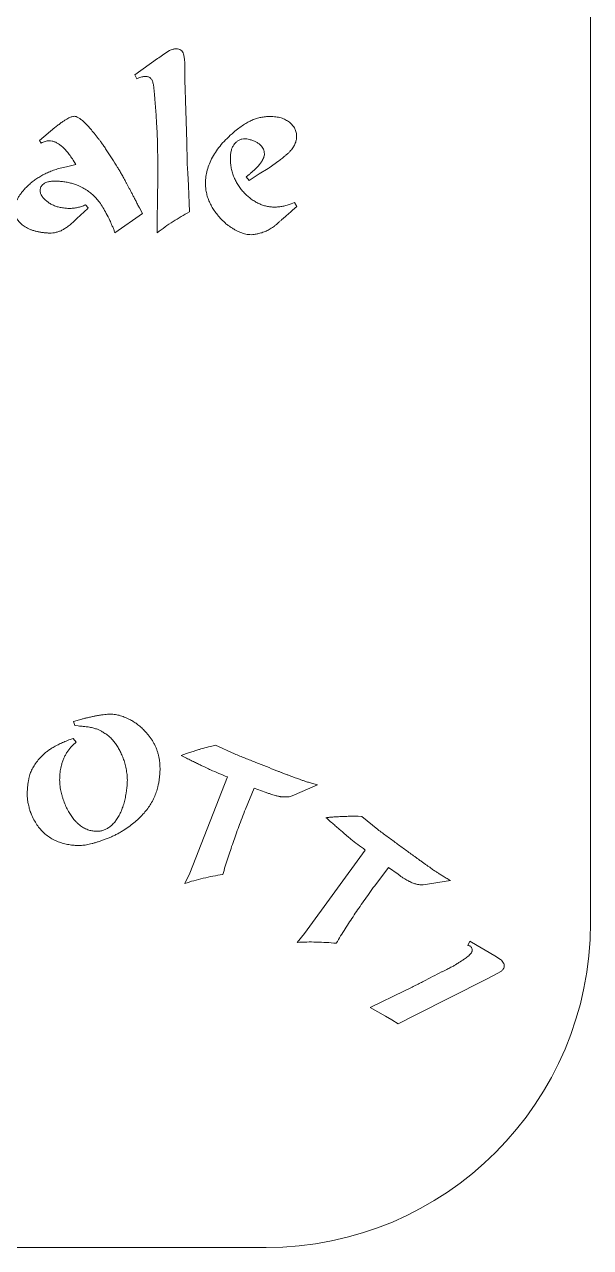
# Model space of a CAD drawing. Header units: millimetres. Extents: x -30 to 30, y -30 to 30.
# Drawn here: x 16.04 to 30, y -30 to 0.12 of the extents above; entities that cross this region are included whole.
import ezdxf

# ---------------------------------------------------------------- set-up
doc = ezdxf.new("R2010")
doc.units = ezdxf.units.MM

msp = doc.modelspace()

# ---------------------------------------------------------------- linework, layer by layer
at = {"color": 7, "linetype": 'Continuous', "lineweight": 15}
for p, q in [((30, -22), (30, 22)), ((19.36, -0.698), (19.508, -0.594)), ((19.508, -0.594), (19.618, -0.523)), ((18.768, -1.12), (19.327, -0.72)), ((19.327, -0.72), (19.36, -0.698)), ((19.996, -0.797), (19.996, -1.071)), ((18.812, -1.214), (18.768, -1.12)), ((18.861, -1.192), (18.812, -1.214)), ((19.996, -1.071), (20.001, -1.345)), ((19.25, -1.602), (19.223, -1.361)), ((16.413, -2.737), (16.797, -2.419)), ((16.458, -2.803), (16.413, -2.737)), ((17.312, -3.329), (17.247, -3.219)), ((20.056, -3.307), (20.073, -3.543)), ((22.315, -3.236), (22.08, -3.406)), ((16.929, -3.417), (17.006, -3.4)), ((17.006, -3.4), (17.115, -3.373)), ((17.115, -3.373), (17.312, -3.329)), ((20.073, -3.543), (20.089, -3.844)), ((21.51, -3.631), (21.581, -3.576)), ((21.828, -3.559), (21.581, -3.724)), ((22.053, -3.422), (21.828, -3.559)), ((22.08, -3.406), (22.053, -3.422)), ((20.089, -3.844), (20.1, -4.075)), ((21.581, -3.724), (21.51, -3.631)), ((20.1, -4.075), (20.105, -4.272)), ((17.608, -4.409), (17.339, -4.661)), ((17.548, -4.322), (17.619, -4.398)), ((17.619, -4.398), (17.608, -4.409)), ((18.88, -4.398), (18.951, -4.535)), ((20.105, -4.272), (20.111, -4.497)), ((22.622, -4.294), (22.699, -4.261)), ((22.759, -4.36), (22.656, -4.453)), ((22.699, -4.261), (22.759, -4.36)), ((18.951, -4.535), (18.271, -5.007)), ((20.989, -4.766), (20.896, -4.672)), ((17.254, -17.042), (17.463, -16.985)), ((17.288, -17.146), (17.254, -17.042)), ((17.366, -17.152), (17.288, -17.146)), ((17.172, -17.488), (17.249, -17.466)), ((17.249, -17.466), (17.32, -17.556)), ((20.581, -17.669), (20.667, -17.649)), ((20.667, -17.649), (20.754, -17.628)), ((20.754, -17.628), (21.219, -17.844)), ((20.12, -20.777), (21.047, -18.409)), ((23.268, -18.608), (22.643, -18.879)), ((21.71, -18.683), (21.494, -19.2)), ((21.98, -18.783), (21.71, -18.683)), ((24.181, -19.377), (24.269, -19.379)), ((24.269, -19.379), (24.358, -19.381)), ((24.358, -19.381), (24.754, -19.707)), ((18.643, -19.619), (18.48, -19.731)), ((22.95, -22.268), (24.446, -20.211)), ((19.995, -21.033), (20.12, -20.777)), ((25.018, -20.641), (24.678, -21.089)), ((25.254, -20.807), (25.018, -20.641)), ((26.544, -20.963), (25.872, -21.068)), ((22.766, -22.485), (22.95, -22.268)), ((26.978, -22.558), (27.026, -22.458)), ((27.026, -22.458), (27.061, -22.478)), ((27.061, -22.478), (27.637, -22.817)), ((27.637, -22.817), (27.776, -22.907)), ((27.422, -23.399), (25.696, -24.268)), ((27.455, -23.382), (27.422, -23.399)), ((27.718, -23.245), (27.455, -23.382)), ((27.788, -23.201), (27.718, -23.245)), ((24.563, -24.086), (25.411, -23.68)), ((24.942, -24.303), (24.563, -24.086)), ((25.098, -24.395), (24.942, -24.303)), ((25.256, -24.49), (25.098, -24.395)), ((25.696, -24.268), (25.256, -24.49)), ((-22, -30), (22, -30))]:
    msp.add_line(p, q, dxfattribs=at)
msp.add_arc((22, -22), 8, 270, 0, dxfattribs=at)
for points, knots in [([(19.618, -0.523), (19.633, -0.516), (19.662, -0.503), (19.706, -0.49), (19.745, -0.48), (19.77, -0.479), (19.782, -0.479)], [0, 0, 0, 0, 0.296703, 0.563259, 0.795792, 1, 1, 1, 1]), ([(19.782, -0.479), (19.805, -0.48), (19.847, -0.482), (19.904, -0.508), (19.947, -0.552), (19.961, -0.59), (19.968, -0.61)], [0, 0, 0, 0, 0.274613, 0.511485, 0.742951, 1, 1, 1, 1]), ([(19.968, -0.61), (19.971, -0.625), (19.978, -0.654), (19.985, -0.699), (19.991, -0.746), (19.994, -0.779), (19.996, -0.797)], [0, 0, 0, 0, 0.2408443, 0.4752132, 0.720892, 1, 1, 1, 1]), ([(19.036, -1.158), (19.024, -1.159), (18.999, -1.16), (18.957, -1.166), (18.911, -1.178), (18.879, -1.187), (18.861, -1.192)], [0, 0, 0, 0, 0.199871, 0.4324, 0.696823, 1, 1, 1, 1]), ([(19.223, -1.361), (19.22, -1.345), (19.214, -1.315), (19.2, -1.273), (19.183, -1.238), (19.161, -1.209), (19.136, -1.186), (19.106, -1.17), (19.072, -1.16), (19.049, -1.159), (19.036, -1.158)], [0, 0, 0, 0, 0.159972, 0.302528, 0.430714, 0.547972, 0.65877, 0.768366, 0.879683, 1, 1, 1, 1]), ([(20.001, -1.345), (20.003, -1.41), (20.008, -1.537), (20.014, -1.722), (20.019, -1.898), (20.025, -2.064), (20.03, -2.221), (20.035, -2.368), (20.038, -2.505), (20.043, -2.632), (20.046, -2.75), (20.048, -2.858), (20.05, -2.957), (20.053, -3.046), (20.055, -3.125), (20.055, -3.194), (20.056, -3.254), (20.056, -3.291), (20.056, -3.307)], [0, 0, 0, 0, 0.099405, 0.193967, 0.283671, 0.368531, 0.448131, 0.522887, 0.592786, 0.657841, 0.71804, 0.77298, 0.823074, 0.868324, 0.90872, 0.944263, 0.974556, 1, 1, 1, 1]), ([(19.332, -3.614), (19.332, -3.558), (19.332, -3.449), (19.332, -3.291), (19.33, -3.143), (19.328, -3.006), (19.326, -2.879), (19.323, -2.764), (19.32, -2.658), (19.316, -2.56), (19.311, -2.464), (19.305, -2.363), (19.299, -2.254), (19.292, -2.138), (19.283, -2.015), (19.272, -1.884), (19.262, -1.746), (19.255, -1.651), (19.25, -1.602)], [0, 0, 0, 0, 0.083854, 0.162198, 0.235821, 0.303932, 0.366539, 0.424038, 0.476421, 0.523704, 0.570219, 0.620292, 0.674318, 0.731905, 0.793472, 0.858631, 0.927322, 1, 1, 1, 1]), ([(16.797, -2.419), (16.824, -2.397), (16.875, -2.355), (16.951, -2.298), (17.02, -2.25), (17.083, -2.211), (17.139, -2.179), (17.19, -2.158), (17.233, -2.143), (17.261, -2.141), (17.274, -2.14)], [0, 0, 0, 0, 0.187552, 0.355708, 0.507523, 0.639329, 0.754183, 0.851364, 0.932985, 1, 1, 1, 1]), ([(17.274, -2.14), (17.289, -2.142), (17.325, -2.147), (17.38, -2.176), (17.442, -2.219), (17.512, -2.281), (17.59, -2.357), (17.675, -2.453), (17.769, -2.564), (17.832, -2.645), (17.866, -2.688)], [0, 0, 0, 0, 0.057931, 0.130473, 0.22284, 0.335075, 0.468859, 0.623976, 0.800709, 1, 1, 1, 1]), ([(21.203, -2.534), (21.243, -2.5), (21.321, -2.436), (21.439, -2.354), (21.55, -2.286), (21.658, -2.233), (21.764, -2.193), (21.873, -2.166), (21.984, -2.149), (22.059, -2.147), (22.096, -2.146)], [0, 0, 0, 0, 0.158359, 0.302214, 0.433149, 0.550877, 0.662853, 0.77434, 0.886139, 1, 1, 1, 1]), ([(22.096, -2.146), (22.121, -2.146), (22.17, -2.147), (22.241, -2.153), (22.307, -2.164), (22.37, -2.18), (22.429, -2.2), (22.483, -2.225), (22.533, -2.254), (22.579, -2.287), (22.62, -2.324), (22.656, -2.363), (22.686, -2.403), (22.711, -2.446), (22.73, -2.492), (22.744, -2.539), (22.753, -2.588), (22.754, -2.622), (22.754, -2.639)], [0, 0, 0, 0, 0.081165, 0.158282, 0.231776, 0.302105, 0.368697, 0.433192, 0.496245, 0.558046, 0.617962, 0.675376, 0.730264, 0.784, 0.837375, 0.890364, 0.944706, 1, 1, 1, 1]), ([(17.866, -2.688), (17.881, -2.707), (17.913, -2.749), (17.963, -2.818), (18.019, -2.898), (18.1, -3.023), (18.211, -3.191), (18.298, -3.329), (18.342, -3.4)], [0, 0, 0, 0, 0.085115, 0.184485, 0.298168, 0.426971, 0.706399, 1, 1, 1, 1]), ([(20.507, -3.784), (20.509, -3.731), (20.513, -3.624), (20.547, -3.463), (20.602, -3.304), (20.678, -3.144), (20.776, -2.986), (20.897, -2.831), (21.04, -2.678), (21.147, -2.583), (21.203, -2.534)], [0, 0, 0, 0, 0.107694, 0.217885, 0.331356, 0.45029, 0.575954, 0.708432, 0.849434, 1, 1, 1, 1]), ([(21.483, -2.694), (21.457, -2.695), (21.407, -2.698), (21.336, -2.723), (21.273, -2.766), (21.219, -2.822), (21.174, -2.893), (21.143, -2.977), (21.124, -3.072), (21.122, -3.14), (21.121, -3.176)], [0, 0, 0, 0, 0.113397, 0.221905, 0.330413, 0.44673, 0.57027, 0.699665, 0.842288, 1, 1, 1, 1]), ([(21.587, -2.71), (21.568, -2.705), (21.534, -2.696), (21.499, -2.694), (21.483, -2.694)], [0, 0, 0, 0, 0.547269, 1, 1, 1, 1]), ([(21.959, -3.066), (21.958, -3.046), (21.957, -3.006), (21.938, -2.948), (21.908, -2.896), (21.867, -2.848), (21.812, -2.807), (21.748, -2.768), (21.671, -2.736), (21.616, -2.719), (21.587, -2.71)], [0, 0, 0, 0, 0.110088, 0.214563, 0.321056, 0.432097, 0.553733, 0.686571, 0.835203, 1, 1, 1, 1]), ([(22.754, -2.639), (22.752, -2.67), (22.748, -2.734), (22.714, -2.829), (22.662, -2.923), (22.599, -2.997), (22.536, -3.061), (22.473, -3.114), (22.399, -3.174), (22.345, -3.214), (22.315, -3.236)], [0, 0, 0, 0, 0.121296, 0.249349, 0.386358, 0.5394, 0.628287, 0.73491, 0.858013, 1, 1, 1, 1]), ([(16.654, -2.743), (16.639, -2.744), (16.606, -2.745), (16.557, -2.757), (16.507, -2.776), (16.475, -2.794), (16.458, -2.803)], [0, 0, 0, 0, 0.2259021, 0.4646784, 0.7218845, 1, 1, 1, 1]), ([(17.247, -3.219), (17.221, -3.182), (17.173, -3.11), (17.097, -3.012), (17.02, -2.931), (16.946, -2.862), (16.872, -2.81), (16.799, -2.772), (16.727, -2.747), (16.678, -2.744), (16.654, -2.743)], [0, 0, 0, 0, 0.17267, 0.328777, 0.470364, 0.597803, 0.711076, 0.814963, 0.910047, 1, 1, 1, 1]), ([(21.121, -3.176), (21.122, -3.217), (21.124, -3.299), (21.142, -3.419), (21.169, -3.534), (21.21, -3.644), (21.259, -3.75), (21.318, -3.848), (21.383, -3.941), (21.435, -3.997), (21.461, -4.025)], [0, 0, 0, 0, 0.132074, 0.261135, 0.387294, 0.512232, 0.635576, 0.757708, 0.878346, 1, 1, 1, 1]), ([(21.581, -3.576), (21.602, -3.558), (21.641, -3.525), (21.695, -3.477), (21.741, -3.433), (21.791, -3.383), (21.842, -3.324), (21.877, -3.275), (21.893, -3.253)], [0, 0, 0, 0, 0.180709, 0.341253, 0.481727, 0.602275, 0.81406, 1, 1, 1, 1]), ([(21.893, -3.253), (21.903, -3.237), (21.923, -3.208), (21.943, -3.16), (21.957, -3.114), (21.959, -3.082), (21.959, -3.066)], [0, 0, 0, 0, 0.273219, 0.528092, 0.765933, 1, 1, 1, 1]), ([(15.799, -4.442), (15.8, -4.419), (15.802, -4.372), (15.818, -4.302), (15.843, -4.231), (15.879, -4.161), (15.922, -4.089), (15.975, -4.019), (16.034, -3.947), (16.101, -3.876), (16.176, -3.806), (16.259, -3.739), (16.349, -3.674), (16.447, -3.612), (16.553, -3.554), (16.67, -3.503), (16.795, -3.456), (16.883, -3.43), (16.929, -3.417)], [0, 0, 0, 0, 0.042843, 0.087073, 0.13291, 0.181686, 0.233504, 0.288335, 0.345577, 0.406395, 0.470014, 0.536002, 0.604307, 0.675861, 0.750828, 0.829343, 0.912662, 1, 1, 1, 1]), ([(18.342, -3.4), (18.358, -3.426), (18.39, -3.482), (18.441, -3.571), (18.496, -3.67), (18.544, -3.76), (18.587, -3.837), (18.621, -3.902), (18.658, -3.972), (18.698, -4.047), (18.74, -4.127), (18.784, -4.213), (18.832, -4.303), (18.864, -4.366), (18.88, -4.398)], [0, 0, 0, 0, 0.080883, 0.171138, 0.271036, 0.380313, 0.440117, 0.5049, 0.574702, 0.649196, 0.729621, 0.814739, 0.904874, 1, 1, 1, 1]), ([(19.316, -5.007), (19.317, -4.891), (19.317, -4.66), (19.322, -4.312), (19.328, -3.964), (19.331, -3.731), (19.332, -3.614)], [0, 0, 0, 0, 0.248845, 0.498274, 0.748856, 1, 1, 1, 1]), ([(16.819, -3.735), (16.791, -3.736), (16.731, -3.737), (16.656, -3.748), (16.596, -3.761), (16.554, -3.778), (16.518, -3.802), (16.486, -3.83), (16.462, -3.863), (16.443, -3.898), (16.432, -3.936), (16.431, -3.963), (16.43, -3.976)], [0, 0, 0, 0, 0.166646, 0.348665, 0.439134, 0.526163, 0.608681, 0.691629, 0.770856, 0.847383, 0.922547, 1, 1, 1, 1]), ([(17.389, -3.855), (17.36, -3.843), (17.301, -3.817), (17.203, -3.789), (17.098, -3.763), (17.006, -3.751), (16.934, -3.743), (16.888, -3.738), (16.851, -3.735), (16.829, -3.735), (16.819, -3.735)], [0, 0, 0, 0, 0.160756, 0.333198, 0.517917, 0.714754, 0.80871, 0.886235, 0.951287, 1, 1, 1, 1]), ([(18.151, -4.705), (18.122, -4.648), (18.068, -4.539), (17.983, -4.389), (17.899, -4.263), (17.814, -4.157), (17.723, -4.068), (17.623, -3.988), (17.511, -3.916), (17.431, -3.876), (17.389, -3.855)], [0, 0, 0, 0, 0.16509, 0.312216, 0.441324, 0.554193, 0.65976, 0.768386, 0.881324, 1, 1, 1, 1]), ([(20.896, -4.672), (20.865, -4.638), (20.804, -4.573), (20.725, -4.467), (20.657, -4.359), (20.603, -4.249), (20.559, -4.136), (20.529, -4.021), (20.51, -3.903), (20.508, -3.824), (20.507, -3.784)], [0, 0, 0, 0, 0.137782, 0.270447, 0.397213, 0.520935, 0.641312, 0.76082, 0.879444, 1, 1, 1, 1]), ([(16.43, -3.976), (16.431, -3.985), (16.433, -4.007), (16.438, -4.029), (16.441, -4.042)], [0, 0, 0, 0, 0.418093, 1, 1, 1, 1]), ([(16.441, -4.042), (16.45, -4.061), (16.468, -4.102), (16.513, -4.157), (16.569, -4.213), (16.638, -4.266), (16.718, -4.314), (16.807, -4.353), (16.903, -4.382), (16.971, -4.392), (17.006, -4.398)], [0, 0, 0, 0, 0.09173, 0.192474, 0.305281, 0.43201, 0.567441, 0.705705, 0.849561, 1, 1, 1, 1]), ([(21.461, -4.025), (21.489, -4.053), (21.545, -4.108), (21.635, -4.179), (21.726, -4.24), (21.82, -4.289), (21.914, -4.329), (22.012, -4.355), (22.111, -4.373), (22.178, -4.375), (22.211, -4.376)], [0, 0, 0, 0, 0.140898, 0.275355, 0.403654, 0.526897, 0.646679, 0.764558, 0.881615, 1, 1, 1, 1]), ([(16.534, -5.007), (16.505, -5.003), (16.449, -4.996), (16.367, -4.981), (16.291, -4.962), (16.22, -4.94), (16.154, -4.914), (16.094, -4.883), (16.038, -4.85), (15.988, -4.813), (15.944, -4.773), (15.906, -4.731), (15.872, -4.688), (15.847, -4.642), (15.824, -4.595), (15.811, -4.545), (15.801, -4.494), (15.8, -4.46), (15.799, -4.442)], [0, 0, 0, 0, 0.085818, 0.166743, 0.243924, 0.316695, 0.386361, 0.452635, 0.516307, 0.577612, 0.636167, 0.691938, 0.745444, 0.796816, 0.847423, 0.897778, 0.948428, 1, 1, 1, 1]), ([(17.006, -4.398), (17.031, -4.401), (17.077, -4.406), (17.123, -4.408), (17.143, -4.409)], [0, 0, 0, 0, 0.567397, 1, 1, 1, 1]), ([(17.143, -4.409), (17.179, -4.408), (17.251, -4.406), (17.355, -4.388), (17.455, -4.362), (17.517, -4.335), (17.548, -4.322)], [0, 0, 0, 0, 0.262268, 0.514088, 0.759965, 1, 1, 1, 1]), ([(20.111, -4.497), (20.043, -4.534), (19.906, -4.609), (19.706, -4.733), (19.508, -4.864), (19.38, -4.959), (19.316, -5.007)], [0, 0, 0, 0, 0.247197, 0.495451, 0.746565, 1, 1, 1, 1]), ([(22.656, -4.453), (22.628, -4.477), (22.575, -4.524), (22.501, -4.59), (22.433, -4.649), (22.373, -4.701), (22.32, -4.747), (22.276, -4.785), (22.239, -4.817), (22.183, -4.86), (22.109, -4.916), (22.037, -4.951), (22.003, -4.968)], [0, 0, 0, 0, 0.132043, 0.252635, 0.359806, 0.455528, 0.538457, 0.608597, 0.667287, 0.713327, 0.863452, 1, 1, 1, 1]), ([(22.211, -4.376), (22.245, -4.375), (22.312, -4.373), (22.415, -4.357), (22.519, -4.331), (22.587, -4.306), (22.622, -4.294)], [0, 0, 0, 0, 0.237611, 0.481263, 0.735629, 1, 1, 1, 1]), ([(17.339, -4.661), (17.306, -4.692), (17.244, -4.75), (17.151, -4.827), (17.066, -4.889), (16.987, -4.939), (16.909, -4.975), (16.83, -4.999), (16.748, -5.015), (16.693, -5.017), (16.665, -5.018)], [0, 0, 0, 0, 0.172651, 0.326468, 0.461299, 0.577596, 0.683556, 0.78855, 0.893558, 1, 1, 1, 1]), ([(18.271, -5.007), (18.263, -4.98), (18.246, -4.924), (18.212, -4.844), (18.18, -4.77), (18.159, -4.725), (18.151, -4.705)], [0, 0, 0, 0, 0.256306, 0.538727, 0.802209, 1, 1, 1, 1]), ([(21.082, -4.836), (21.074, -4.831), (21.066, -4.825), (21.058, -4.819), (21.05, -4.814), (21.043, -4.808), (21.035, -4.802), (21.019, -4.791), (21.003, -4.779), (20.989, -4.766)], [0, 0, 0, 0, 0.0000292485, 0.0000292485, 0.0000292485, 0.0000584982, 0.0000584982, 0.0000584982, 0.0001167046, 0.0001167046, 0.0001167046, 0.0001167046]), ([(16.665, -5.018), (16.654, -5.017), (16.63, -5.017), (16.595, -5.012), (16.563, -5.008), (16.542, -5.007), (16.534, -5.007)], [0, 0, 0, 0, 0.258286, 0.541885, 0.801631, 1, 1, 1, 1]), ([(21.63, -5.056), (21.609, -5.055), (21.567, -5.054), (21.502, -5.043), (21.436, -5.025), (21.368, -5.001), (21.299, -4.971), (21.228, -4.932), (21.155, -4.888), (21.107, -4.854), (21.082, -4.836)], [0, 0, 0, 0, 0.104561, 0.213003, 0.326507, 0.445659, 0.572895, 0.706561, 0.848931, 1, 1, 1, 1]), ([(22.003, -4.968), (21.968, -4.981), (21.902, -5.007), (21.804, -5.034), (21.715, -5.052), (21.657, -5.055), (21.63, -5.056)], [0, 0, 0, 0, 0.291907, 0.552736, 0.78944, 1, 1, 1, 1]), ([(17.799, -16.909), (17.832, -16.902), (17.893, -16.891), (17.981, -16.878), (18.058, -16.869), (18.149, -16.863), (18.257, -16.865), (18.339, -16.884), (18.38, -16.893)], [0, 0, 0, 0, 0.168425, 0.319987, 0.452645, 0.568913, 0.784294, 1, 1, 1, 1]), ([(17.757, -17.209), (17.72, -17.2), (17.647, -17.182), (17.541, -17.17), (17.448, -17.161), (17.391, -17.155), (17.366, -17.152)], [0, 0, 0, 0, 0.290823, 0.567078, 0.808623, 1, 1, 1, 1]), ([(17.463, -16.985), (17.474, -16.982), (17.498, -16.976), (17.536, -16.965), (17.579, -16.956), (17.642, -16.942), (17.716, -16.926), (17.773, -16.914), (17.799, -16.909)], [0, 0, 0, 0, 0.098988, 0.213775, 0.341591, 0.486655, 0.768888, 1, 1, 1, 1]), ([(18.38, -16.893), (18.423, -16.906), (18.511, -16.933), (18.593, -16.973), (18.636, -16.995)], [0, 0, 0, 0, 0.480309, 1, 1, 1, 1]), ([(18.636, -16.995), (18.667, -17.01), (18.731, -17.043), (18.822, -17.107), (18.914, -17.18), (18.971, -17.237), (18.999, -17.266)], [0, 0, 0, 0, 0.225641, 0.472831, 0.733549, 1, 1, 1, 1]), ([(18.074, -17.369), (18.058, -17.358), (18.028, -17.338), (17.985, -17.31), (17.947, -17.287), (17.901, -17.261), (17.839, -17.233), (17.786, -17.218), (17.757, -17.209)], [0, 0, 0, 0, 0.161297, 0.304623, 0.428502, 0.536255, 0.749311, 1, 1, 1, 1]), ([(18.536, -18.135), (18.524, -18.093), (18.501, -18.011), (18.458, -17.893), (18.409, -17.784), (18.354, -17.683), (18.293, -17.59), (18.226, -17.507), (18.154, -17.432), (18.1, -17.39), (18.074, -17.369)], [0, 0, 0, 0, 0.143532, 0.280163, 0.411496, 0.537624, 0.659013, 0.776026, 0.888754, 1, 1, 1, 1]), ([(18.999, -17.266), (19.019, -17.288), (19.059, -17.33), (19.114, -17.396), (19.164, -17.464), (19.209, -17.533), (19.248, -17.605), (19.283, -17.677), (19.313, -17.752), (19.337, -17.828), (19.357, -17.907), (19.372, -17.988), (19.382, -18.071), (19.387, -18.157), (19.387, -18.247), (19.382, -18.338), (19.373, -18.433), (19.363, -18.496), (19.358, -18.528)], [0, 0, 0, 0, 0.06426, 0.127023, 0.188557, 0.248972, 0.307983, 0.366952, 0.425694, 0.484037, 0.542838, 0.602708, 0.663989, 0.727374, 0.792089, 0.859304, 0.928216, 1, 1, 1, 1]), ([(16.435, -17.936), (16.455, -17.914), (16.496, -17.87), (16.566, -17.809), (16.643, -17.75), (16.729, -17.695), (16.824, -17.64), (16.93, -17.588), (17.047, -17.536), (17.129, -17.504), (17.172, -17.488)], [0, 0, 0, 0, 0.101407, 0.207824, 0.318291, 0.435083, 0.560148, 0.695867, 0.841922, 1, 1, 1, 1]), ([(17.32, -17.556), (17.299, -17.574), (17.255, -17.609), (17.196, -17.668), (17.142, -17.732), (17.095, -17.801), (17.051, -17.874), (17.014, -17.952), (16.982, -18.035), (16.965, -18.092), (16.957, -18.121)], [0, 0, 0, 0, 0.122674, 0.244921, 0.366233, 0.4884, 0.611801, 0.738367, 0.866788, 1, 1, 1, 1]), ([(19.909, -17.883), (19.938, -17.872), (19.998, -17.849), (20.095, -17.815), (20.204, -17.78), (20.281, -17.756), (20.322, -17.744)], [0, 0, 0, 0, 0.2075802, 0.4443487, 0.7075034, 1, 1, 1, 1]), ([(20.322, -17.744), (20.347, -17.736), (20.394, -17.722), (20.462, -17.702), (20.524, -17.684), (20.563, -17.674), (20.581, -17.669)], [0, 0, 0, 0, 0.288369, 0.550531, 0.789528, 1, 1, 1, 1]), ([(16.17, -18.38), (16.181, -18.343), (16.205, -18.268), (16.265, -18.158), (16.34, -18.045), (16.402, -17.973), (16.435, -17.936)], [0, 0, 0, 0, 0.217598, 0.454479, 0.713826, 1, 1, 1, 1]), ([(21.047, -18.409), (20.976, -18.381), (20.837, -18.326), (20.683, -18.258), (20.577, -18.21), (20.514, -18.179), (20.439, -18.144), (20.354, -18.102), (20.258, -18.055), (20.151, -18.004), (20.034, -17.945), (19.952, -17.904), (19.909, -17.883)], [0, 0, 0, 0, 0.183453, 0.356899, 0.403819, 0.459908, 0.525895, 0.601537, 0.686603, 0.781568, 0.885718, 1, 1, 1, 1]), ([(21.219, -17.844), (21.308, -17.878), (21.484, -17.947), (21.747, -18.053), (22.008, -18.156), (22.181, -18.224), (22.268, -18.257)], [0, 0, 0, 0, 0.253185, 0.503645, 0.752582, 1, 1, 1, 1]), ([(16.957, -18.121), (16.946, -18.168), (16.924, -18.262), (16.912, -18.41), (16.912, -18.564), (16.927, -18.667), (16.935, -18.72)], [0, 0, 0, 0, 0.237081, 0.481249, 0.734209, 1, 1, 1, 1]), ([(18.511, -19.012), (18.516, -18.992), (18.526, -18.949), (18.54, -18.88), (18.553, -18.804), (18.565, -18.723), (18.573, -18.641), (18.58, -18.562), (18.582, -18.488), (18.579, -18.395), (18.566, -18.277), (18.547, -18.184), (18.536, -18.135)], [0, 0, 0, 0, 0.071264, 0.14965, 0.236568, 0.330741, 0.426759, 0.51575, 0.599298, 0.676883, 0.832111, 1, 1, 1, 1]), ([(22.268, -18.257), (22.281, -18.263), (22.306, -18.273), (22.341, -18.285), (22.37, -18.298), (22.387, -18.305), (22.395, -18.308)], [0, 0, 0, 0, 0.311527, 0.584614, 0.813791, 1, 1, 1, 1]), ([(22.395, -18.308), (22.423, -18.318), (22.477, -18.339), (22.554, -18.369), (22.625, -18.396), (22.689, -18.42), (22.746, -18.442), (22.797, -18.46), (22.841, -18.475), (22.893, -18.494), (22.961, -18.515), (23.051, -18.544), (23.155, -18.575), (23.229, -18.597), (23.268, -18.608)], [0, 0, 0, 0, 0.0974468, 0.1871841, 0.2692121, 0.3432789, 0.4098887, 0.4678692, 0.5185794, 0.5618225, 0.6476216, 0.7497293, 0.8670479, 1, 1, 1, 1]), ([(16.165, -19.182), (16.155, -19.144), (16.135, -19.069), (16.118, -18.955), (16.11, -18.843), (16.115, -18.734), (16.126, -18.631), (16.137, -18.537), (16.152, -18.455), (16.164, -18.404), (16.17, -18.38)], [0, 0, 0, 0, 0.144954, 0.286593, 0.42449, 0.560555, 0.689862, 0.8056, 0.908944, 1, 1, 1, 1]), ([(19.358, -18.528), (19.355, -18.545), (19.349, -18.577), (19.34, -18.621), (19.333, -18.658), (19.327, -18.68), (19.325, -18.69)], [0, 0, 0, 0, 0.312926, 0.5818922, 0.8108869, 1, 1, 1, 1]), ([(16.935, -18.72), (16.94, -18.741), (16.949, -18.785), (16.966, -18.853), (16.987, -18.926), (17.003, -18.975), (17.012, -19)], [0, 0, 0, 0, 0.221192, 0.464908, 0.725354, 1, 1, 1, 1]), ([(19.325, -18.69), (19.311, -18.734), (19.285, -18.821), (19.231, -18.948), (19.164, -19.071), (19.085, -19.19), (18.992, -19.303), (18.889, -19.414), (18.771, -19.52), (18.686, -19.585), (18.643, -19.619)], [0, 0, 0, 0, 0.116363, 0.233084, 0.351667, 0.472597, 0.597014, 0.725969, 0.860205, 1, 1, 1, 1]), ([(22.366, -18.898), (22.36, -18.897), (22.346, -18.895), (22.32, -18.888), (22.287, -18.881), (22.245, -18.872), (22.194, -18.859), (22.133, -18.838), (22.06, -18.814), (22.008, -18.794), (21.98, -18.783)], [0, 0, 0, 0, 0.043424, 0.10907, 0.193037, 0.297285, 0.426178, 0.586449, 0.777324, 1, 1, 1, 1]), ([(22.643, -18.879), (22.628, -18.885), (22.594, -18.897), (22.546, -18.902), (22.502, -18.904), (22.462, -18.904), (22.416, -18.902), (22.383, -18.9), (22.366, -18.898)], [0, 0, 0, 0, 0.175726, 0.384845, 0.507372, 0.651, 0.813618, 1, 1, 1, 1]), ([(16.186, -19.258), (16.182, -19.247), (16.172, -19.222), (16.167, -19.196), (16.165, -19.182)], [0, 0, 0, 0, 0.473859, 1, 1, 1, 1]), ([(16.215, -19.328), (16.212, -19.32), (16.205, -19.305), (16.198, -19.285), (16.191, -19.27), (16.188, -19.262), (16.186, -19.258)], [0, 0, 0, 0, 0.35405, 0.637834, 0.858108, 1, 1, 1, 1]), ([(17.012, -19), (17.03, -19.046), (17.064, -19.135), (17.126, -19.256), (17.191, -19.362), (17.24, -19.425), (17.263, -19.455)], [0, 0, 0, 0, 0.286057, 0.544179, 0.779509, 1, 1, 1, 1]), ([(18.301, -19.481), (18.323, -19.449), (18.368, -19.384), (18.423, -19.273), (18.472, -19.148), (18.498, -19.059), (18.511, -19.012)], [0, 0, 0, 0, 0.221838, 0.460502, 0.719056, 1, 1, 1, 1]), ([(21.494, -19.2), (21.465, -19.274), (21.41, -19.418), (21.331, -19.629), (21.256, -19.831), (21.163, -20.09), (21.054, -20.414), (20.975, -20.677), (20.934, -20.811)], [0, 0, 0, 0, 0.138733, 0.271155, 0.397547, 0.517286, 0.754381, 1, 1, 1, 1]), ([(17.012, -20.05), (16.966, -20.036), (16.877, -20.009), (16.751, -19.951), (16.636, -19.88), (16.53, -19.796), (16.436, -19.698), (16.35, -19.588), (16.276, -19.463), (16.236, -19.374), (16.215, -19.328)], [0, 0, 0, 0, 0.127122, 0.250056, 0.370989, 0.490632, 0.612047, 0.736148, 0.865197, 1, 1, 1, 1]), ([(17.263, -19.455), (17.278, -19.472), (17.308, -19.505), (17.354, -19.552), (17.403, -19.593), (17.452, -19.629), (17.501, -19.662), (17.553, -19.688), (17.605, -19.71), (17.641, -19.721), (17.659, -19.726)], [0, 0, 0, 0, 0.1402021, 0.274441, 0.4043148, 0.5293408, 0.6500874, 0.7689539, 0.8850499, 1, 1, 1, 1]), ([(17.659, -19.726), (17.69, -19.733), (17.751, -19.747), (17.842, -19.751), (17.93, -19.741), (18.013, -19.718), (18.093, -19.68), (18.167, -19.626), (18.239, -19.561), (18.28, -19.508), (18.301, -19.481)], [0, 0, 0, 0, 0.129996, 0.253206, 0.370743, 0.486468, 0.604978, 0.72808, 0.85901, 1, 1, 1, 1]), ([(23.478, -19.414), (23.507, -19.41), (23.571, -19.404), (23.673, -19.395), (23.788, -19.389), (23.868, -19.385), (23.91, -19.383)], [0, 0, 0, 0, 0.2066544, 0.4434873, 0.7073382, 1, 1, 1, 1]), ([(24.446, -20.211), (24.384, -20.165), (24.264, -20.077), (24.13, -19.973), (24.041, -19.9), (23.987, -19.854), (23.924, -19.801), (23.852, -19.739), (23.771, -19.669), (23.681, -19.591), (23.582, -19.506), (23.513, -19.445), (23.478, -19.414)], [0, 0, 0, 0, 0.183735, 0.356752, 0.403155, 0.459606, 0.52577, 0.601588, 0.686376, 0.781222, 0.88578, 1, 1, 1, 1]), ([(23.91, -19.383), (23.936, -19.382), (23.986, -19.381), (24.057, -19.379), (24.122, -19.377), (24.162, -19.377), (24.181, -19.377)], [0, 0, 0, 0, 0.287875, 0.551304, 0.787861, 1, 1, 1, 1]), ([(18.48, -19.731), (18.45, -19.749), (18.391, -19.784), (18.302, -19.83), (18.216, -19.873), (18.159, -19.896), (18.131, -19.908)], [0, 0, 0, 0, 0.269125, 0.524982, 0.768715, 1, 1, 1, 1]), ([(24.754, -19.707), (24.831, -19.763), (24.984, -19.874), (25.212, -20.042), (25.439, -20.207), (25.59, -20.317), (25.665, -20.371)], [0, 0, 0, 0, 0.253436, 0.504159, 0.752898, 1, 1, 1, 1]), ([(18.131, -19.908), (18.1, -19.92), (18.04, -19.944), (17.951, -19.976), (17.867, -20.006), (17.787, -20.03), (17.712, -20.052), (17.641, -20.068), (17.574, -20.082), (17.491, -20.094), (17.389, -20.1), (17.265, -20.096), (17.139, -20.08), (17.054, -20.06), (17.012, -20.05)], [0, 0, 0, 0, 0.08683, 0.168686, 0.246339, 0.318382, 0.386313, 0.449913, 0.50842, 0.562944, 0.668159, 0.774925, 0.885438, 1, 1, 1, 1]), ([(25.665, -20.371), (25.677, -20.38), (25.698, -20.395), (25.728, -20.417), (25.754, -20.435), (25.769, -20.447), (25.776, -20.452)], [0, 0, 0, 0, 0.314094, 0.582858, 0.814089, 1, 1, 1, 1]), ([(25.776, -20.452), (25.8, -20.469), (25.847, -20.503), (25.914, -20.552), (25.976, -20.595), (26.032, -20.635), (26.082, -20.67), (26.126, -20.701), (26.164, -20.728), (26.211, -20.758), (26.27, -20.796), (26.35, -20.846), (26.443, -20.902), (26.509, -20.942), (26.544, -20.963)], [0, 0, 0, 0, 0.097346, 0.187117, 0.268736, 0.3432, 0.409513, 0.468087, 0.518512, 0.561389, 0.64735, 0.749237, 0.866457, 1, 1, 1, 1]), ([(20.934, -20.811), (20.853, -20.824), (20.692, -20.852), (20.455, -20.904), (20.222, -20.963), (20.071, -21.009), (19.995, -21.033)], [0, 0, 0, 0, 0.255011, 0.50704, 0.754965, 1, 1, 1, 1]), ([(25.598, -21.017), (25.593, -21.014), (25.58, -21.008), (25.557, -20.996), (25.527, -20.98), (25.488, -20.961), (25.442, -20.934), (25.387, -20.9), (25.323, -20.857), (25.278, -20.824), (25.254, -20.807)], [0, 0, 0, 0, 0.0438869, 0.1082585, 0.1931191, 0.2977187, 0.4273523, 0.5875462, 0.7771663, 1, 1, 1, 1]), ([(25.872, -21.068), (25.855, -21.069), (25.819, -21.071), (25.772, -21.065), (25.728, -21.056), (25.69, -21.046), (25.646, -21.032), (25.615, -21.022), (25.598, -21.017)], [0, 0, 0, 0, 0.176867, 0.38556, 0.508497, 0.651944, 0.814446, 1, 1, 1, 1]), ([(24.678, -21.089), (24.632, -21.153), (24.542, -21.278), (24.411, -21.462), (24.289, -21.639), (24.134, -21.865), (23.946, -22.152), (23.803, -22.387), (23.731, -22.506)], [0, 0, 0, 0, 0.1388413, 0.2708806, 0.3970789, 0.5167114, 0.754146, 1, 1, 1, 1]), ([(23.731, -22.506), (23.649, -22.499), (23.486, -22.486), (23.243, -22.475), (23.003, -22.474), (22.845, -22.481), (22.766, -22.485)], [0, 0, 0, 0, 0.255268, 0.506581, 0.754921, 1, 1, 1, 1]), ([(27.071, -22.625), (27.067, -22.616), (27.058, -22.599), (27.035, -22.58), (27.009, -22.566), (26.989, -22.561), (26.978, -22.558)], [0, 0, 0, 0, 0.241917, 0.481721, 0.727683, 1, 1, 1, 1]), ([(26.819, -22.94), (26.84, -22.926), (26.878, -22.9), (26.929, -22.865), (26.967, -22.837), (27.002, -22.809), (27.034, -22.78), (27.053, -22.753), (27.061, -22.741)], [0, 0, 0, 0, 0.241011, 0.436731, 0.587903, 0.695156, 0.85804, 1, 1, 1, 1]), ([(27.061, -22.741), (27.067, -22.732), (27.077, -22.713), (27.084, -22.683), (27.083, -22.653), (27.075, -22.634), (27.071, -22.625)], [0, 0, 0, 0, 0.266164, 0.515577, 0.748482, 1, 1, 1, 1]), ([(26.327, -23.214), (26.349, -23.204), (26.391, -23.183), (26.452, -23.153), (26.506, -23.125), (26.555, -23.1), (26.598, -23.078), (26.635, -23.058), (26.666, -23.039), (26.699, -23.019), (26.732, -22.995), (26.768, -22.974), (26.795, -22.955), (26.812, -22.944), (26.819, -22.94)], [0, 0, 0, 0, 0.130557, 0.249576, 0.357589, 0.455116, 0.541117, 0.61616, 0.680299, 0.733986, 0.822756, 0.896579, 0.955759, 1, 1, 1, 1]), ([(27.776, -22.907), (27.793, -22.92), (27.825, -22.944), (27.846, -22.979), (27.856, -22.995)], [0, 0, 0, 0, 0.529895, 1, 1, 1, 1]), ([(27.856, -22.995), (27.86, -23.004), (27.868, -23.022), (27.873, -23.05), (27.873, -23.078), (27.868, -23.105), (27.856, -23.13), (27.839, -23.155), (27.816, -23.179), (27.798, -23.194), (27.788, -23.201)], [0, 0, 0, 0, 0.127855, 0.246078, 0.356683, 0.469478, 0.584588, 0.711904, 0.848826, 1, 1, 1, 1]), ([(25.411, -23.68), (25.454, -23.659), (25.537, -23.619), (25.659, -23.557), (25.775, -23.499), (25.922, -23.422), (26.105, -23.327), (26.253, -23.252), (26.327, -23.214)], [0, 0, 0, 0, 0.138831, 0.271908, 0.397801, 0.517956, 0.755394, 1, 1, 1, 1])]:
    msp.add_open_spline(points, degree=3, knots=knots, dxfattribs=at)

doc.saveas('drawing.dxf')
